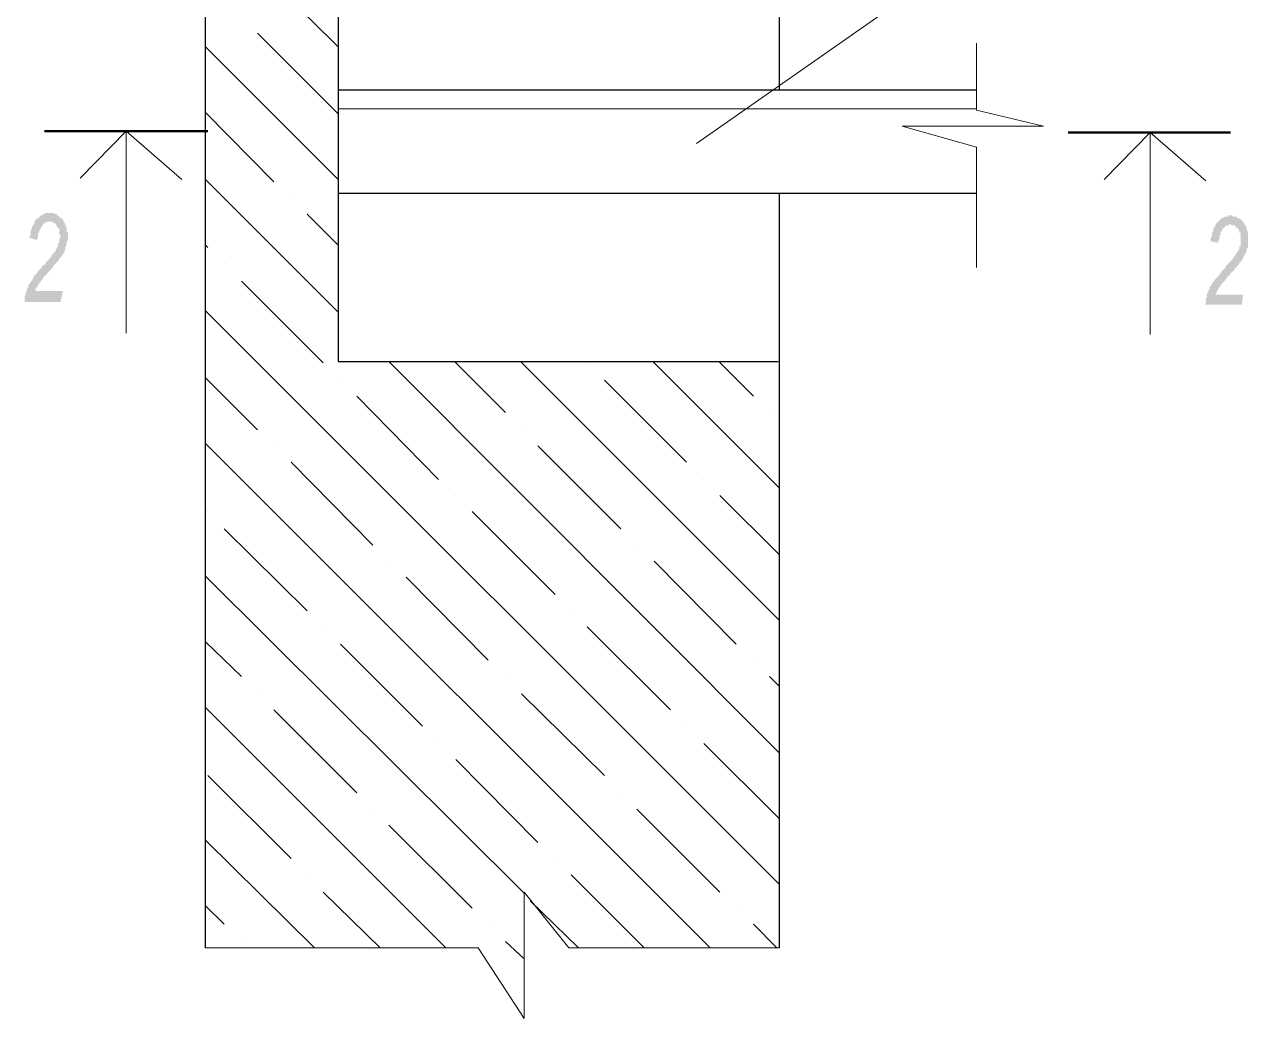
# Model space of a CAD drawing. Header units: millimetres. Extents: x 1372 to 666090, y 1285 to 31551.
# Drawn here: x 621263 to 625389, y 10843 to 14189 of the extents above; entities that cross this region are included whole.
import ezdxf

# ---------------------------------------------------------------- set-up
doc = ezdxf.new("R2010")
doc.units = ezdxf.units.MM
for name, color, linetype in [('PDF _0', 7, 'Continuous'), ('PDF _75-АЗ Штамп', 7, 'Continuous'), ('PDF _надписи', 7, 'Continuous'), ('PDF _план', 7, 'Continuous'), ('PDF _размеры', 7, 'Continuous')]:
    doc.layers.add(name, color=color, linetype=linetype)

msp = doc.modelspace()

# ---------------------------------------------------------------- hatches: boundary and pattern name
at = {"layer": 'PDF _75-АЗ Штамп', "transparency": 33554559}
for points in [[(621263.2, 13254.2), (621263.2, 13262.6), (621263.2, 13266.8), (621263.2, 13270.9), (621263.2, 13275.1), (621267.4, 13279.3), (621267.4, 13283.4), (621267.4, 13283.4), (621267.4, 13287.6), (621271.6, 13291.8), (621271.6, 13296), (621271.6, 13300.1), (621271.6, 13300.1), (621275.7, 13304.3), (621275.7, 13308.5), (621275.7, 13312.6), (621279.9, 13312.6), (621279.9, 13316.8), (621284.1, 13321), (621284.1, 13325.2), (621288.3, 13325.2), (621288.3, 13329.3), (621292.4, 13333.5), (621292.4, 13333.5), (621292.4, 13337.7), (621292.4, 13337.7), (621296.6, 13341.8), (621296.6, 13341.8), (621296.6, 13346), (621300.8, 13346), (621300.8, 13350.2), (621304.9, 13350.2), (621304.9, 13354.4), (621309.1, 13354.4), (621309.1, 13358.5), (621313.3, 13362.7), (621313.3, 13362.7), (621317.5, 13366.9), (621321.6, 13371), (621321.6, 13375.2), (621325.8, 13379.4), (621330, 13379.4), (621334.1, 13383.6), (621334.1, 13387.7), (621338.3, 13387.7), (621338.3, 13391.9), (621342.5, 13396.1), (621346.7, 13400.2), (621346.7, 13400.2), (621350.8, 13404.4), (621350.8, 13408.6), (621355, 13408.6), (621355, 13412.8), (621359.2, 13416.9), (621359.2, 13416.9), (621363.3, 13421.1), (621363.3, 13421.1), (621363.3, 13421.1), (621367.5, 13425.3), (621367.5, 13429.4), (621371.7, 13433.6), (621371.7, 13437.8), (621371.7, 13437.8), (621375.9, 13442), (621375.9, 13446.1), (621375.9, 13450.3), (621380, 13454.5), (621380, 13454.5), (621380, 13458.6), (621380, 13462.8), (621380, 13467), (621384.2, 13471.2), (621384.2, 13475.3), (621384.2, 13475.3), (621384.2, 13479.5), (621380, 13483.7), (621380, 13487.8), (621380, 13492), (621380, 13496.2), (621380, 13500.4), (621375.9, 13504.5), (621375.9, 13504.5), (621371.7, 13508.7), (621371.7, 13512.9), (621371.7, 13512.9), (621367.5, 13517), (621367.5, 13517), (621363.3, 13521.2), (621359.2, 13521.2), (621359.2, 13521.2), (621355, 13525.4), (621350.8, 13525.4), (621350.8, 13525.4), (621346.7, 13525.4), (621346.7, 13525.4), (621342.5, 13525.4), (621338.3, 13525.4), (621338.3, 13521.2), (621334.1, 13521.2), (621330, 13521.2), (621330, 13517), (621325.8, 13517), (621325.8, 13512.9), (621321.6, 13512.9), (621321.6, 13508.7), (621317.5, 13504.5), (621317.5, 13504.5), (621317.5, 13500.4), (621313.3, 13496.2), (621313.3, 13492), (621313.3, 13487.8), (621309.1, 13487.8), (621309.1, 13483.7), (621309.1, 13479.5), (621309.1, 13471.2), (621304.9, 13467), (621304.9, 13462.8), (621279.9, 13471.2), (621279.9, 13475.3), (621284.1, 13479.5), (621284.1, 13483.7), (621284.1, 13487.8), (621284.1, 13492), (621284.1, 13496.2), (621288.3, 13500.4), (621288.3, 13500.4), (621288.3, 13504.5), (621288.3, 13508.7), (621292.4, 13512.9), (621292.4, 13517), (621296.6, 13517), (621296.6, 13521.2), (621296.6, 13525.4), (621300.8, 13529.6), (621300.8, 13529.6), (621300.8, 13533.7), (621304.9, 13533.7), (621309.1, 13537.9), (621309.1, 13537.9), (621313.3, 13542.1), (621313.3, 13542.1), (621317.5, 13546.2), (621317.5, 13546.2), (621321.6, 13546.2), (621325.8, 13550.4), (621325.8, 13550.4), (621330, 13550.4), (621334.1, 13554.6), (621334.1, 13554.6), (621338.3, 13554.6), (621342.5, 13554.6), (621342.5, 13554.6), (621346.7, 13554.6), (621350.8, 13554.6), (621355, 13554.6), (621355, 13554.6), (621359.2, 13554.6), (621363.3, 13554.6), (621363.3, 13550.4), (621367.5, 13550.4), (621371.7, 13550.4), (621371.7, 13546.2), (621375.9, 13546.2), (621375.9, 13546.2), (621380, 13542.1), (621380, 13542.1), (621384.2, 13537.9), (621388.4, 13537.9), (621388.4, 13533.7), (621392.5, 13533.7), (621392.5, 13529.6), (621396.7, 13525.4), (621396.7, 13525.4), (621396.7, 13521.2), (621400.9, 13517), (621400.9, 13512.9), (621400.9, 13508.7), (621405.1, 13508.7), (621405.1, 13504.5), (621405.1, 13500.4), (621405.1, 13496.2), (621405.1, 13492), (621409.2, 13487.8), (621409.2, 13483.7), (621409.2, 13479.5), (621409.2, 13475.3), (621409.2, 13475.3), (621409.2, 13471.2), (621409.2, 13467), (621409.2, 13462.8), (621405.1, 13458.6), (621405.1, 13454.5), (621405.1, 13450.3), (621405.1, 13450.3), (621405.1, 13446.1), (621400.9, 13442), (621400.9, 13437.8), (621400.9, 13433.6), (621400.9, 13429.4), (621396.7, 13425.3), (621396.7, 13421.1), (621392.5, 13416.9), (621392.5, 13416.9), (621392.5, 13416.9), (621392.5, 13416.9), (621392.5, 13412.8), (621388.4, 13412.8), (621388.4, 13408.6), (621388.4, 13408.6), (621384.2, 13404.4), (621384.2, 13404.4), (621380, 13400.2), (621380, 13400.2), (621380, 13396.1), (621375.9, 13391.9), (621375.9, 13391.9), (621371.7, 13387.7), (621367.5, 13383.6), (621367.5, 13383.6), (621363.3, 13379.4), (621359.2, 13375.2), (621359.2, 13371), (621355, 13366.9), (621350.8, 13366.9), (621350.8, 13362.7), (621346.7, 13358.5), (621342.5, 13354.4), (621338.3, 13350.2), (621338.3, 13346), (621334.1, 13346), (621330, 13341.8), (621330, 13337.7), (621325.8, 13337.7), (621325.8, 13333.5), (621321.6, 13329.3), (621321.6, 13329.3), (621317.5, 13325.2), (621317.5, 13321), (621313.3, 13321), (621313.3, 13316.8), (621313.3, 13316.8), (621309.1, 13312.6), (621309.1, 13308.5), (621304.9, 13304.3), (621304.9, 13304.3), (621300.8, 13300.1), (621300.8, 13296), (621300.8, 13291.8), (621296.6, 13291.8), (621392.5, 13291.8), (621384.2, 13254.2)], [(625234.4, 13245.9), (625238.6, 13250.1), (625238.6, 13254.2), (625238.6, 13258.4), (625238.6, 13262.6), (625238.6, 13266.8), (625242.7, 13270.9), (625242.7, 13275.1), (625242.7, 13279.3), (625242.7, 13283.4), (625246.9, 13287.6), (625246.9, 13287.6), (625246.9, 13291.8), (625246.9, 13296), (625251.1, 13296), (625251.1, 13300.1), (625251.1, 13304.3), (625255.3, 13308.5), (625255.3, 13312.6), (625259.4, 13312.6), (625259.4, 13316.8), (625263.6, 13321), (625263.6, 13325.2), (625263.6, 13325.2), (625267.8, 13325.2), (625267.8, 13329.3), (625267.8, 13329.3), (625271.9, 13333.5), (625271.9, 13333.5), (625276.1, 13337.7), (625276.1, 13337.7), (625280.3, 13341.8), (625280.3, 13341.8), (625284.5, 13346), (625284.5, 13350.2), (625288.6, 13350.2), (625288.6, 13354.4), (625292.8, 13358.5), (625292.8, 13362.7), (625297, 13362.7), (625301.1, 13366.9), (625305.3, 13371), (625305.3, 13375.2), (625309.5, 13379.4), (625309.5, 13379.4), (625313.7, 13383.6), (625317.8, 13387.7), (625317.8, 13387.7), (625322, 13391.9), (625326.2, 13396.1), (625326.2, 13396.1), (625330.3, 13400.2), (625330.3, 13404.4), (625334.5, 13404.4), (625334.5, 13408.6), (625334.5, 13408.6), (625338.7, 13412.8), (625338.7, 13412.8), (625338.7, 13416.9), (625342.9, 13421.1), (625342.9, 13421.1), (625347, 13425.3), (625347, 13429.4), (625351.2, 13433.6), (625351.2, 13437.8), (625351.2, 13437.8), (625351.2, 13442), (625355.4, 13442), (625355.4, 13446.1), (625355.4, 13450.3), (625355.4, 13454.5), (625355.4, 13458.6), (625355.4, 13462.8), (625355.4, 13467), (625355.4, 13471.2), (625355.4, 13475.3), (625355.4, 13479.5), (625355.4, 13483.7), (625355.4, 13487.8), (625351.2, 13487.8), (625351.2, 13492), (625351.2, 13496.2), (625347, 13500.4), (625347, 13500.4), (625342.9, 13504.5), (625342.9, 13504.5), (625338.7, 13508.7), (625338.7, 13508.7), (625334.5, 13512.9), (625330.3, 13512.9), (625330.3, 13512.9), (625326.2, 13512.9), (625322, 13517), (625322, 13517), (625317.8, 13517), (625317.8, 13512.9), (625313.7, 13512.9), (625309.5, 13512.9), (625309.5, 13512.9), (625305.3, 13508.7), (625301.1, 13508.7), (625301.1, 13504.5), (625297, 13504.5), (625297, 13500.4), (625292.8, 13500.4), (625292.8, 13496.2), (625292.8, 13492), (625288.6, 13492), (625288.6, 13487.8), (625288.6, 13483.7), (625284.5, 13479.5), (625284.5, 13475.3), (625284.5, 13471.2), (625284.5, 13467), (625280.3, 13462.8), (625280.3, 13458.6), (625280.3, 13454.5), (625255.3, 13458.6), (625255.3, 13462.8), (625255.3, 13467), (625255.3, 13471.2), (625259.4, 13475.3), (625259.4, 13479.5), (625259.4, 13483.7), (625259.4, 13487.8), (625263.6, 13492), (625263.6, 13496.2), (625263.6, 13500.4), (625263.6, 13504.5), (625267.8, 13504.5), (625267.8, 13508.7), (625271.9, 13512.9), (625271.9, 13517), (625271.9, 13517), (625276.1, 13521.2), (625276.1, 13521.2), (625280.3, 13525.4), (625280.3, 13525.4), (625284.5, 13529.6), (625284.5, 13529.6), (625288.6, 13533.7), (625288.6, 13533.7), (625292.8, 13537.9), (625297, 13537.9), (625297, 13537.9), (625301.1, 13542.1), (625305.3, 13542.1), (625305.3, 13542.1), (625309.5, 13542.1), (625313.7, 13542.1), (625313.7, 13546.2), (625317.8, 13546.2), (625322, 13546.2), (625326.2, 13546.2), (625326.2, 13546.2), (625330.3, 13542.1), (625334.5, 13542.1), (625334.5, 13542.1), (625338.7, 13542.1), (625342.9, 13542.1), (625342.9, 13537.9), (625347, 13537.9), (625351.2, 13537.9), (625351.2, 13533.7), (625355.4, 13533.7), (625355.4, 13533.7), (625359.5, 13529.6), (625359.5, 13529.6), (625363.7, 13525.4), (625363.7, 13521.2), (625367.9, 13521.2), (625367.9, 13517), (625372.1, 13512.9), (625372.1, 13508.7), (625376.2, 13508.7), (625376.2, 13504.5), (625376.2, 13500.4), (625376.2, 13496.2), (625380.4, 13492), (625380.4, 13487.8), (625380.4, 13483.7), (625380.4, 13479.5), (625380.4, 13475.3), (625380.4, 13475.3), (625380.4, 13471.2), (625380.4, 13467), (625380.4, 13467), (625380.4, 13462.8), (625380.4, 13458.6), (625380.4, 13454.5), (625380.4, 13450.3), (625380.4, 13446.1), (625380.4, 13442), (625380.4, 13437.8), (625376.2, 13433.6), (625376.2, 13429.4), (625376.2, 13425.3), (625376.2, 13425.3), (625372.1, 13421.1), (625372.1, 13416.9), (625367.9, 13412.8), (625367.9, 13408.6), (625367.9, 13408.6), (625367.9, 13408.6), (625363.7, 13404.4), (625363.7, 13404.4), (625363.7, 13400.2), (625363.7, 13400.2), (625359.5, 13396.1), (625359.5, 13396.1), (625359.5, 13391.9), (625355.4, 13391.9), (625355.4, 13387.7), (625351.2, 13387.7), (625351.2, 13383.6), (625347, 13379.4), (625347, 13379.4), (625342.9, 13375.2), (625342.9, 13371), (625338.7, 13371), (625334.5, 13366.9), (625334.5, 13362.7), (625330.3, 13358.5), (625326.2, 13354.4), (625322, 13350.2), (625317.8, 13346), (625317.8, 13341.8), (625313.7, 13341.8), (625309.5, 13337.7), (625309.5, 13333.5), (625305.3, 13333.5), (625305.3, 13329.3), (625301.1, 13325.2), (625297, 13321), (625297, 13321), (625292.8, 13316.8), (625292.8, 13316.8), (625288.6, 13312.6), (625288.6, 13308.5), (625288.6, 13308.5), (625284.5, 13304.3), (625284.5, 13304.3), (625280.3, 13300.1), (625280.3, 13296), (625276.1, 13291.8), (625276.1, 13287.6), (625276.1, 13287.6), (625271.9, 13283.4), (625271.9, 13279.3), (625363.7, 13279.3), (625359.5, 13245.9)]]:
    msp.add_hatch(color=256, dxfattribs=at).paths.add_polyline_path(points)

# ---------------------------------------------------------------- linework, layer by layer
at = {"layer": 'PDF _0', "lineweight": 30}
for points in [[(621872.3, 11080.9), (621872.3, 16174.2)], [(623799.4, 14539), (622318.6, 14539), (622318.6, 13054), (623799.4, 13054)], [(623803.6, 11080.9), (623803.6, 13621.3)]]:
    msp.add_lwpolyline(points, dxfattribs=at)
at = {"layer": 'PDF _0', "lineweight": 50}
for points in [[(621330, 13829.9), (621880.6, 13829.9)], [(624775.5, 13825.7), (625322, 13825.7)]]:
    msp.add_lwpolyline(points, dxfattribs=at)
at = {"layer": 'PDF _0', "lineweight": 18}
for points in [[(621605.3, 13150), (621605.3, 13829.9), (621793, 13667.2), (621605.3, 13829.9), (621450.9, 13671.4)], [(625238.6, 13663), (625050.9, 13825.7), (624896.5, 13667.2)], [(625050.9, 13825.7), (625050.9, 13145.8)]]:
    msp.add_lwpolyline(points, dxfattribs=at)
at = {"layer": 'PDF _надписи', "lineweight": 18}
for points in [[(622318.6, 14113.5), (621872.3, 14555.7)], [(622318.6, 13888.3), (622047.5, 14159.4)], [(622318.6, 13667.2), (621872.3, 14113.5)], [(624466.9, 13905), (622318.6, 13905)], [(622101.7, 13658.9), (621872.3, 13892.5)], [(622318.6, 13220.9), (621872.3, 13667.2)], [(622160.1, 13604.6), (622160.1, 13604.6)], [(622318.6, 13446.1), (622214.3, 13550.4)], [(621880.6, 13437.8), (621872.3, 13446.1)], [(621934.8, 13383.6), (621934.8, 13383.6)], [(622268.5, 13049.8), (621993.2, 13325.2)], [(623803.6, 11293.7), (621872.3, 13225)], [(623803.6, 11735.9), (622489.6, 13054)], [(622881.7, 12883), (622710.7, 13054)], [(623803.6, 12182.2), (622931.8, 13054)], [(623157, 13049.8), (623157, 13049.8)], [(623803.6, 12628.5), (623378.1, 13054)], [(623716, 12937.2), (623599.2, 13054)], [(622047.5, 12824.6), (621872.3, 12999.8)], [(622326.9, 12991.4), (622326.9, 12991.4)], [(623490.8, 12716.1), (623215.4, 12991.4)], [(622656.5, 12657.7), (622381.2, 12937.2)], [(623770.2, 12883), (623770.2, 12883)], [(622936, 12824.6), (622936, 12824.6)], [(623570, 11080.9), (621872.3, 12778.7)], [(622101.7, 12770.4), (622101.7, 12770.4)], [(623269.7, 12490.9), (622990.2, 12770.4)], [(622435.4, 12436.6), (622160.1, 12716.1)], [(623549.2, 12657.7), (623549.2, 12657.7)], [(622714.9, 12603.5), (622714.9, 12603.5)], [(623803.6, 12403.3), (623603.4, 12603.5)], [(621880.6, 12549.3), (621880.6, 12549.3)], [(623048.6, 12269.8), (622769.1, 12549.3)], [(622214.3, 12215.6), (621934.8, 12490.9)], [(623323.9, 12436.6), (623323.9, 12436.6)], [(622489.6, 12382.4), (622489.6, 12382.4)], [(623657.6, 12102.9), (623382.3, 12382.4)], [(622944.3, 11264.5), (621872.3, 12332.4)], [(622823.3, 12048.7), (622548, 12328.2)], [(623102.8, 12215.6), (623102.8, 12215.6)], [(622268.5, 12161.3), (622268.5, 12161.3)], [(623436.5, 11881.9), (623157, 12161.3)], [(621993.2, 11994.5), (621872.3, 12111.3)], [(622602.3, 11827.6), (622326.9, 12102.9)], [(623716, 12048.7), (623716, 12048.7)], [(622881.7, 11994.5), (622881.7, 11994.5)], [(623803.6, 11961.1), (623770.2, 11994.5)], [(622047.5, 11936.1), (622047.5, 11936.1)], [(623215.4, 11660.8), (622936, 11936.1)], [(622681.5, 11080.9), (621872.3, 11890.2)], [(622381.2, 11602.4), (622101.7, 11881.9)], [(623490.8, 11827.6), (623490.8, 11827.6)], [(622656.5, 11769.2), (622656.5, 11769.2)], [(623803.6, 11514.8), (623549.2, 11769.2)], [(622990.2, 11435.5), (622714.9, 11715)], [(622160.1, 11381.3), (621880.6, 11660.8)], [(623269.7, 11602.4), (623269.7, 11602.4)], [(622435.4, 11548.1), (622435.4, 11548.1)], [(623603.4, 11268.7), (623323.9, 11548.1)], [(622769.1, 11214.4), (622489.6, 11493.9)], [(622239.3, 11080.9), (621872.3, 11443.9)], [(623048.6, 11381.3), (623048.6, 11381.3)], [(622214.3, 11327.1), (622214.3, 11327.1)], [(623348.9, 11080.9), (623102.8, 11327.1)], [(622460.4, 11080.9), (622268.5, 11268.7)], [(621934.8, 11160.2), (621872.3, 11222.8)], [(623127.8, 11080.9), (622965.2, 11239.5)], [(623657.6, 11214.4), (623657.6, 11214.4)], [(622823.3, 11160.2), (622823.3, 11160.2)], [(623795.3, 11080.9), (623716, 11160.2)], [(621993.2, 11101.8), (621993.2, 11101.8)], [(622944.3, 11043.4), (622881.7, 11101.8)]]:
    msp.add_lwpolyline(points, dxfattribs=at)
at = {"layer": 'PDF _план', "lineweight": 25}
for points in [[(623803.6, 13967.5), (623803.6, 16174.2)], [(624466.9, 13967.5), (622318.6, 13967.5)], [(622318.6, 13621.3), (624466.9, 13621.3)]]:
    msp.add_lwpolyline(points, dxfattribs=at)
at = {"layer": 'PDF _размеры', "lineweight": 9}
for points in [[(623524.1, 13788.2), (624633.7, 14564.1), (625388.7, 14564.1)], [(624466.9, 13371), (624466.9, 13775.7), (624216.6, 13846.6), (624692.1, 13846.6), (624466.9, 13900.8), (624466.9, 14126.1)], [(621872.3, 11080.9), (622790, 11080.9), (622944.3, 10843.2), (622944.3, 11268.7), (623094.5, 11080.9), (623803.6, 11080.9)]]:
    msp.add_lwpolyline(points, dxfattribs=at)

doc.saveas('drawing.dxf')
